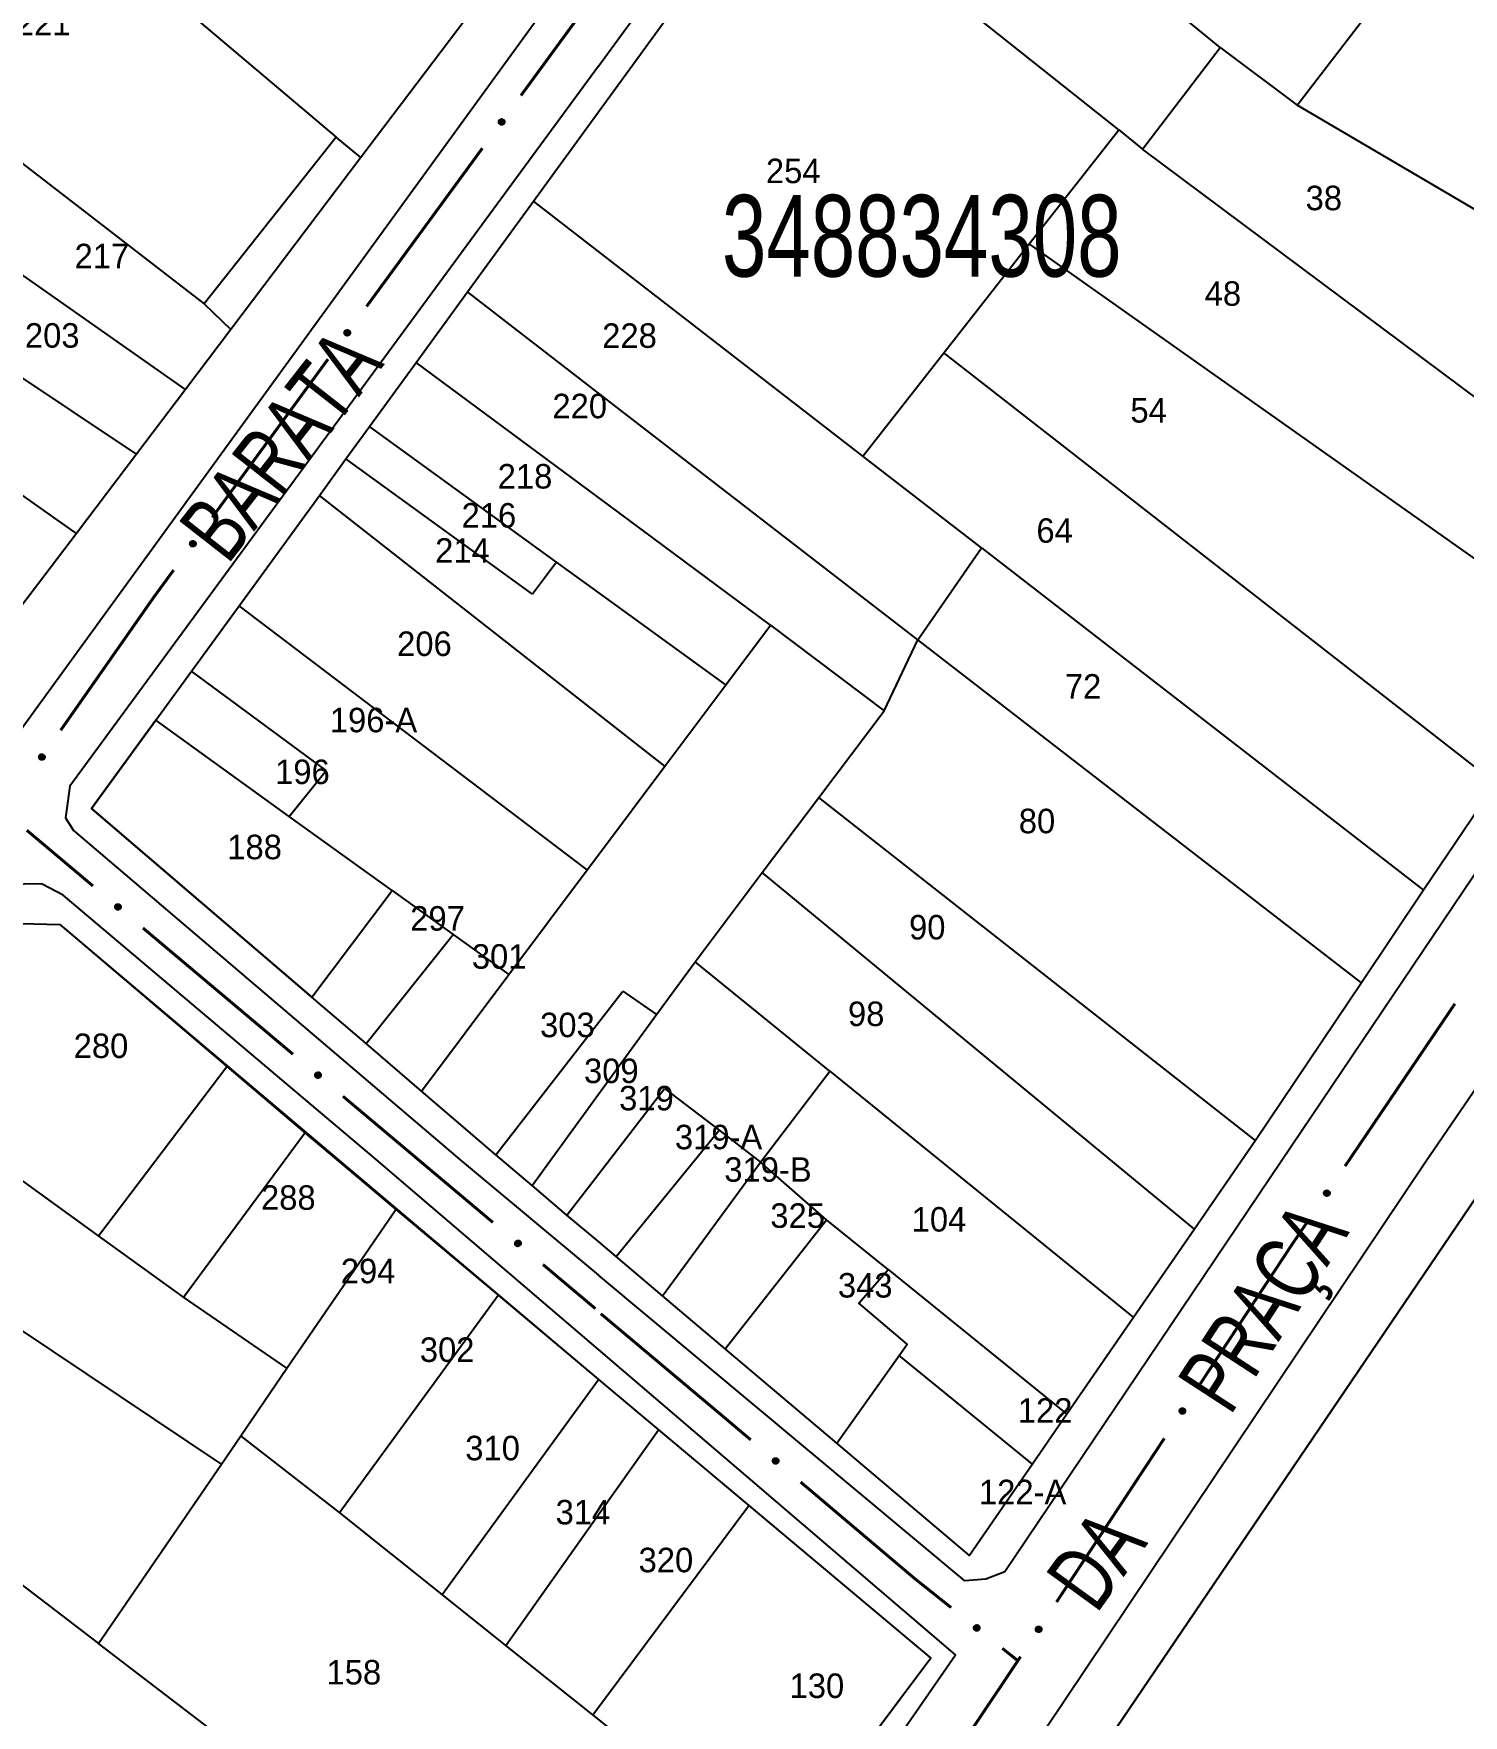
# Model space of a CAD drawing. Extents: x 199577 to 200882, y 4838726 to 4840156.
# Drawn here: x 199965.4 to 200053, y 4839161.7 to 4839264.7 of the extents above; entities that cross this region are included whole.
import ezdxf
from ezdxf.enums import TextEntityAlignment as Align

# ---------------------------------------------------------------- set-up
doc = ezdxf.new("R2010")
doc.units = 0
doc.header["$LTSCALE"] = 1.5
doc.header["$MEASUREMENT"] = 0
for name, color, linetype in [('CD_MALHA_LOTES', 7, 'CONTINUOUS'), ('CD_TXT_QUADRA', 2, 'CONTINUOUS'), ('RU-QUADRA', 210, 'CONTINUOUS'), ('SV-EIXO-RUA-PAV', 20, 'CONTINUOUS'), ('SV-RUA-PAVIM', 7, 'CONTINUOUS'), ('SV-TXT-RUA-PAV', 7, 'CONTINUOUS'), ('Th_NmrPorta', 1, 'CONTINUOUS')]:
    doc.layers.add(name, color=color, linetype=linetype)
doc.styles.add('ARIAL', font='ARIAL.SHX')

msp = doc.modelspace()

# ---------------------------------------------------------------- linework, layer by layer
at = {"layer": 'CD_MALHA_LOTES', "linetype": 'Continuous', "flags": 128}
for points in [[(200038.07, 4839263.82), (200016.01, 4839281.89)], [(199962.94, 4839276.06), (199983.93, 4839258.33)], [(200000, 4839259.89), (200011.16, 4839275.23)], [(200031.86, 4839258.78), (200011.16, 4839275.23)], [(200042.78, 4839260.29), (200051.36, 4839271.46)], [(199992.34, 4839266.18), (199985.45, 4839257.08)], [(200033.32, 4839257.61), (200038.07, 4839263.82)], [(200038.07, 4839263.82), (200042.78, 4839260.29)], [(199996.02, 4839254.42), (200000, 4839259.89)], [(200071.52, 4839243.42), (200042.78, 4839260.29)], [(200026.38, 4839251.8), (200031.86, 4839258.78)], [(200031.86, 4839258.78), (200033.32, 4839257.61)], [(199963.11, 4839257.95), (199975.86, 4839248.13)], [(199983.93, 4839258.33), (199975.86, 4839248.13)], [(199985.45, 4839257.08), (199983.93, 4839258.33)], [(200065.11, 4839233.9), (200033.32, 4839257.61)], [(199974.7, 4839242.88), (199959.4, 4839253.62)], [(199991.97, 4839248.86), (199996.02, 4839254.42)], [(200000, 4839251.34), (199996.02, 4839254.42)], [(200021.15, 4839245.14), (200026.38, 4839251.8)], [(200060.8, 4839227.49), (200026.38, 4839251.8)], [(200016.19, 4839238.81), (200000, 4839251.34)], [(200000, 4839114.22), (200091.49, 4839249.07), (200097.69, 4839250.55), (200099.85, 4839249.52), (200167.65, 4839200.18), (200163.26, 4839182.58), (200017.64, 4839083.81), (200000, 4839111.07)], [(199971.71, 4839238.94), (199955.87, 4839249.49)], [(199988.83, 4839244.55), (199991.97, 4839248.86)], [(200000, 4839242.66), (199991.97, 4839248.86)], [(199975.86, 4839248.13), (199977.48, 4839246.56)], [(199977.48, 4839246.56), (199974.7, 4839242.88)], [(199968.03, 4839234.08), (199952.22, 4839245.23)], [(199985.98, 4839240.63), (199988.83, 4839244.55)], [(200000, 4839236.27), (199988.83, 4839244.55)], [(200016.19, 4839238.81), (200021.15, 4839245.14)], [(200054.95, 4839218.8), (200021.15, 4839245.14)], [(199974.7, 4839242.88), (199971.71, 4839238.94)], [(200019.55, 4839227.56), (200000, 4839242.66)], [(199984.53, 4839238.64), (199985.98, 4839240.63)], [(199997.43, 4839232.33), (199985.98, 4839240.63)], [(199971.71, 4839238.94), (199968.03, 4839234.08)], [(199982.91, 4839236.41), (199984.53, 4839238.64)], [(199995.95, 4839230.36), (199984.53, 4839238.64)], [(200023.46, 4839233.19), (200016.19, 4839238.81)], [(199977.99, 4839229.65), (199982.91, 4839236.41)], [(200000, 4839223.01), (199982.91, 4839236.41)], [(200010.53, 4839228.47), (200000, 4839236.27)], [(199968.03, 4839234.08), (199964.93, 4839229.99)], [(200019.55, 4839227.56), (200023.46, 4839233.19)], [(200023.46, 4839233.19), (200050.53, 4839212.24)], [(199997.43, 4839232.33), (199995.95, 4839230.36)], [(200000, 4839230.47), (199997.43, 4839232.33)], [(200007.8, 4839224.82), (200000, 4839230.47)], [(199975.08, 4839225.65), (199977.99, 4839229.65)], [(199999.3, 4839213.48), (199977.99, 4839229.65)], [(200007.8, 4839224.82), (200010.53, 4839228.47)], [(200010.53, 4839228.47), (200017.49, 4839223.22)], [(200017.49, 4839223.22), (200019.55, 4839227.56)], [(200046.72, 4839206.57), (200019.55, 4839227.56)], [(199972.89, 4839222.65), (199975.08, 4839225.65)], [(199983.32, 4839219.56), (199975.08, 4839225.65)], [(200004.06, 4839219.83), (200007.8, 4839224.82)], [(199972.89, 4839222.65), (199968.96, 4839217.25)], [(199981.06, 4839216.76), (199972.89, 4839222.65)], [(200004.06, 4839219.83), (200000, 4839223.01)], [(200013.49, 4839217.92), (200017.49, 4839223.22)], [(199981.06, 4839216.76), (199983.32, 4839219.56)], [(200000, 4839214.41), (200004.06, 4839219.83)], [(200054.95, 4839218.8), (200050.53, 4839212.24)], [(200010.03, 4839213.32), (200013.49, 4839217.92)], [(200040.23, 4839196.92), (200013.49, 4839217.92)], [(199968.96, 4839217.25), (199982.45, 4839205.7)], [(199987.37, 4839212.22), (199981.06, 4839216.76)], [(199999.3, 4839213.48), (200000, 4839214.41)], [(199994.51, 4839207.08), (199999.3, 4839213.48)], [(200005.91, 4839207.86), (200010.03, 4839213.32)], [(200036.5, 4839191.49), (200010.03, 4839213.32)], [(200050.53, 4839212.24), (200046.72, 4839206.57)], [(199982.45, 4839205.7), (199987.37, 4839212.22)], [(199987.37, 4839212.22), (199991.09, 4839209.54)], [(199956.8, 4839200.18), (199963.82, 4839210.23), (199967.02, 4839210.15)], [(199967.02, 4839210.15), (199977.24, 4839201.46)], [(199985.78, 4839202.85), (199991.09, 4839209.54)], [(199991.09, 4839209.54), (199994.51, 4839207.08)], [(200003.56, 4839204.64), (200005.91, 4839207.86)], [(200014.17, 4839201.16), (200005.91, 4839207.86)], [(199989.16, 4839199.95), (199994.51, 4839207.08)], [(200000, 4839204.15), (200001.49, 4839206.07)], [(200001.49, 4839206.07), (200003.56, 4839204.64)], [(200046.72, 4839206.57), (200040.23, 4839196.92)], [(199985.78, 4839202.85), (199982.45, 4839205.7)], [(199993.71, 4839196.05), (200000, 4839204.15)], [(200000, 4839199.76), (200003.56, 4839204.64)], [(199989.16, 4839199.95), (199985.78, 4839202.85)], [(199969.38, 4839191.09), (199977.24, 4839201.46)], [(199977.24, 4839201.46), (199982.02, 4839197.39)], [(200009.93, 4839195.6), (200014.17, 4839201.16)], [(200014.17, 4839201.16), (200032.76, 4839186.08)], [(199969.38, 4839191.09), (199956.8, 4839200.18)], [(199993.71, 4839196.05), (199989.16, 4839199.95)], [(200000, 4839194.86), (200004.04, 4839200.1)], [(200004.04, 4839200.1), (200007.38, 4839197.55)], [(199995.93, 4839194.17), (200000, 4839199.76)], [(199974.58, 4839187.33), (199982.02, 4839197.39)], [(199982.02, 4839197.39), (199987.58, 4839192.7)], [(200001.08, 4839189.82), (200007.38, 4839197.55)], [(200007.38, 4839197.55), (200009.93, 4839195.6)], [(200040.23, 4839196.92), (200036.5, 4839191.49)], [(199995.93, 4839194.17), (199993.71, 4839196.05)], [(199998.07, 4839192.36), (200000, 4839194.86)], [(200003.91, 4839187.42), (200009.93, 4839195.6)], [(200013.97, 4839192.06), (200009.93, 4839195.6)], [(199998.07, 4839192.36), (199995.93, 4839194.17)], [(199976.91, 4839177.11), (199952.21, 4839193.64)], [(199980.92, 4839182.98), (199987.58, 4839192.7)], [(199987.58, 4839192.7), (199993.86, 4839187.45)], [(200000, 4839190.73), (199998.07, 4839192.36)], [(200007.75, 4839184.18), (200013.97, 4839192.06)], [(200017.73, 4839189.03), (200013.97, 4839192.06)], [(199974.58, 4839187.33), (199969.38, 4839191.09)], [(200001.08, 4839189.82), (200000, 4839190.73)], [(200036.5, 4839191.49), (200032.76, 4839186.08)], [(200003.91, 4839187.42), (200001.08, 4839189.82)], [(200018.42, 4839183.76), (200018.91, 4839184.45), (200015.94, 4839186.96), (200017.73, 4839189.03)], [(200017.73, 4839189.03), (200028.68, 4839180.17)], [(199980.92, 4839182.98), (199974.58, 4839187.33)], [(199984.13, 4839174.15), (199993.86, 4839187.45)], [(199993.86, 4839187.45), (200000, 4839182.3)], [(200007.75, 4839184.18), (200003.91, 4839187.42)], [(200032.76, 4839186.08), (200028.68, 4839180.17)], [(200014.59, 4839178.39), (200007.75, 4839184.18)], [(200014.59, 4839178.39), (200018.42, 4839183.76)], [(200026.57, 4839177.11), (200018.42, 4839183.76)], [(199978.1, 4839178.85), (199980.92, 4839182.98)], [(199990.42, 4839169.14), (200000, 4839182.3)], [(200000, 4839182.3), (200003.67, 4839179.22)], [(200028.68, 4839180.17), (200026.57, 4839177.11)], [(199976.91, 4839177.11), (199978.1, 4839178.85)], [(199984.13, 4839174.15), (199978.1, 4839178.85)], [(200000, 4839174.03), (200003.67, 4839179.22)], [(200003.67, 4839179.22), (200009.21, 4839174.58)], [(200022.71, 4839171.52), (200014.59, 4839178.39)], [(199969.39, 4839166.13), (199976.91, 4839177.11)], [(200026.57, 4839177.11), (200022.71, 4839171.52)], [(199990.42, 4839169.14), (199984.13, 4839174.15)], [(199999.65, 4839161.77), (200009.21, 4839174.58)], [(200009.21, 4839174.58), (200020.35, 4839165.24)], [(199994.33, 4839166.02), (200000, 4839174.03)], [(199963.54, 4839170.61), (199969.39, 4839166.13)], [(199994.33, 4839166.02), (199990.42, 4839169.14)], [(200002.23, 4839141.01), (199969.39, 4839166.13)], [(199999.65, 4839161.77), (199994.33, 4839166.02)], [(200020.35, 4839165.24), (200010.99, 4839152.72)], [(200010.99, 4839152.72), (199999.65, 4839161.77)]]:
    msp.add_lwpolyline(points, dxfattribs=at)
at = {"layer": 'RU-QUADRA', "linetype": 'Continuous', "flags": 128}
for points in [[(199992.34, 4839266.18), (199985.45, 4839257.08), (199977.48, 4839246.56), (199974.7, 4839242.88), (199971.71, 4839238.94), (199968.03, 4839234.08), (199964.93, 4839229.99), (199961.45, 4839225.39), (199946.17, 4839238.17), (199941.07, 4839242.45), (199935.98, 4839246.71), (199926.81, 4839254.39), (199920.9, 4839259.33), (199897.67, 4839278.78)], [(200054.95, 4839218.8), (200050.53, 4839212.24), (200046.72, 4839206.57), (200040.23, 4839196.92), (200036.5, 4839191.49), (200032.76, 4839186.08), (200028.68, 4839180.17), (200026.57, 4839177.11), (200022.71, 4839171.52), (200014.59, 4839178.39), (200007.75, 4839184.18), (200003.91, 4839187.42), (200001.08, 4839189.82), (200000, 4839190.73), (199998.07, 4839192.36), (199995.93, 4839194.17), (199993.71, 4839196.05), (199989.16, 4839199.95), (199985.78, 4839202.85), (199982.45, 4839205.7), (199968.96, 4839217.25), (199972.89, 4839222.65), (199975.08, 4839225.65), (199977.99, 4839229.65), (199982.91, 4839236.41), (199984.53, 4839238.64), (199985.98, 4839240.63), (199988.83, 4839244.55), (199991.97, 4839248.86), (199996.02, 4839254.42), (200000, 4839259.89), (200011.16, 4839275.23)], [(199963.82, 4839210.23), (199967.02, 4839210.15), (200000, 4839182.3), (200020.35, 4839165.24), (200000, 4839138.03), (199997.09, 4839134.33), (199994.04, 4839130.21), (199989.45, 4839124.19), (199986.42, 4839120.23), (199981.62, 4839113.31), (200000, 4839084.79), (200005.25, 4839075.5)]]:
    msp.add_lwpolyline(points, dxfattribs=at)
msp.add_lwpolyline([(200000, 4839111.07), (200017.64, 4839083.81), (200163.26, 4839182.58), (200167.65, 4839200.18), (200099.85, 4839249.52), (200097.69, 4839250.55), (200091.49, 4839249.07), (200000, 4839114.22), (199998.98, 4839112.66)], close=True, dxfattribs=at)
at = {"layer": 'SV-EIXO-RUA-PAV', "const_width": 0.18}
for points in [[(199995.250417, 4839260.882729), (199999.385784, 4839266.530626)], [(199985.798148, 4839247.973251), (199992.88735, 4839257.65536)], [(199976.34588, 4839235.063774), (199983.435081, 4839244.745882)], [(199972.77, 4839230.18), (199973.982813, 4839231.836404)], [(199972.226864, 4839229.404169), (199972.77, 4839230.18)], [(199967.065361, 4839222.031321), (199972.226864, 4839229.404169)], [(199964.99, 4839215.91), (199969.042732, 4839212.502074)], [(199972.1042, 4839209.927697), (199981.288604, 4839202.204568)], [(200052.442663, 4839205.290975), (200045.715723, 4839195.353758)], [(199984.350072, 4839199.630192), (199993.534476, 4839191.907063)], [(200043.47341, 4839192.041353), (200042.912831, 4839191.213251)], [(200042.912831, 4839191.213251), (200042.43, 4839190.5)], [(200042.43, 4839190.5), (200036.851493, 4839182.033991)], [(199996.595944, 4839189.332687), (199999.657412, 4839186.75831)], [(199999.657412, 4839186.75831), (199999.81, 4839186.63)], [(200000.14, 4839186.32), (200007.0317, 4839180.531695)], [(200007.0317, 4839180.531695), (200007.76, 4839179.92)], [(200007.76, 4839179.92), (200009.32446, 4839178.596952)], [(200034.650614, 4839178.693911), (200028.047978, 4839168.673672)], [(200012.378704, 4839176.01401), (200019.250753, 4839170.202389)], [(200019.250753, 4839170.202389), (200019.36, 4839170.11)], [(200019.36, 4839170.11), (200021.595362, 4839168.330906)], [(200024.725108, 4839165.839985), (200025.507545, 4839165.217255)], [(200025.68, 4839165.08), (200019.178608, 4839155.357067)], [(200025.507545, 4839165.217255), (200025.68, 4839165.08)], [(200025.8471, 4839165.333592), (200025.68, 4839165.08)]]:
    msp.add_lwpolyline(points, dxfattribs=at)
at = {"layer": 'SV-EIXO-RUA-PAV'}
for points in [[(199993.895184, 4839259.218149), (199993.887027, 4839259.266372), (199993.889878, 4839259.309486), (199993.902606, 4839259.344761), (199993.92198, 4839259.372999), (199993.945055, 4839259.399656), (199993.97425, 4839259.421399), (199994.011997, 4839259.438354), (199994.060314, 4839259.446876), (199994.104288, 4839259.441053), (199994.139539, 4839259.430425), (199994.170147, 4839259.411918), (199994.195668, 4839259.389067), (199994.21725, 4839259.357995), (199994.234059, 4839259.319574), (199994.241452, 4839259.270782), (199994.238367, 4839259.228533), (199994.225161, 4839259.194737), (199994.20636, 4839259.164083), (199994.182476, 4839259.137151), (199994.153695, 4839259.115973), (199994.11498, 4839259.099119), (199994.066726, 4839259.09246), (199994.024553, 4839259.095056), (199993.990581, 4839259.107784), (199993.960818, 4839259.126973), (199993.9338, 4839259.149792), (199993.910722, 4839259.178229), (199993.895184, 4839259.218149)], [(199984.442915, 4839246.308671), (199984.434759, 4839246.356895), (199984.437609, 4839246.400008), (199984.450337, 4839246.435283), (199984.469712, 4839246.463521), (199984.492787, 4839246.490178), (199984.521981, 4839246.511921), (199984.559729, 4839246.528876), (199984.608046, 4839246.537398), (199984.65202, 4839246.531575), (199984.68727, 4839246.520947), (199984.717879, 4839246.50244), (199984.743399, 4839246.47959), (199984.764982, 4839246.448518), (199984.78179, 4839246.410096), (199984.789183, 4839246.361304), (199984.786099, 4839246.319056), (199984.772892, 4839246.28526), (199984.754091, 4839246.254606), (199984.730207, 4839246.227673), (199984.701427, 4839246.206495), (199984.662712, 4839246.189641), (199984.614457, 4839246.182982), (199984.572285, 4839246.185578), (199984.538312, 4839246.198306), (199984.50855, 4839246.217495), (199984.481532, 4839246.240314), (199984.458453, 4839246.268751), (199984.442915, 4839246.308671)], [(199974.990647, 4839233.399193), (199974.98249, 4839233.447417), (199974.985341, 4839233.49053), (199974.998068, 4839233.525805), (199975.017443, 4839233.554043), (199975.040518, 4839233.5807), (199975.069712, 4839233.602443), (199975.10746, 4839233.619398), (199975.155777, 4839233.62792), (199975.199751, 4839233.622097), (199975.235001, 4839233.611469), (199975.26561, 4839233.592962), (199975.29113, 4839233.570112), (199975.312713, 4839233.53904), (199975.329522, 4839233.500618), (199975.336915, 4839233.451826), (199975.33383, 4839233.409578), (199975.320624, 4839233.375782), (199975.301823, 4839233.345128), (199975.277939, 4839233.318195), (199975.249158, 4839233.297017), (199975.210443, 4839233.280163), (199975.162189, 4839233.273504), (199975.120016, 4839233.2761), (199975.086043, 4839233.288828), (199975.056281, 4839233.308017), (199975.029263, 4839233.330837), (199975.006185, 4839233.359273), (199974.990647, 4839233.399193)], [(199965.745781, 4839220.338337), (199965.736602, 4839220.386377), (199965.738537, 4839220.429541), (199965.750513, 4839220.465078), (199965.769283, 4839220.493722), (199965.791787, 4839220.520863), (199965.820513, 4839220.543221), (199965.857892, 4839220.560973), (199965.906017, 4839220.570519), (199965.950105, 4839220.565631), (199965.985573, 4839220.555755), (199966.016568, 4839220.537901), (199966.042568, 4839220.515598), (199966.064805, 4839220.484991), (199966.082426, 4839220.446936), (199966.090854, 4839220.398311), (199966.088667, 4839220.356007), (199966.076181, 4839220.321938), (199966.058035, 4839220.290892), (199966.034728, 4839220.263459), (199966.006404, 4839220.241674), (199965.968056, 4839220.224002), (199965.919953, 4839220.21632), (199965.877735, 4839220.218019), (199965.8435, 4839220.230023), (199965.813337, 4839220.248576), (199965.78584, 4839220.270816), (199965.762163, 4839220.298756), (199965.745781, 4839220.338337)], [(199970.534345, 4839211.391609), (199970.583007, 4839211.396511), (199970.625832, 4839211.390772), (199970.660173, 4839211.375706), (199970.687047, 4839211.354479), (199970.712095, 4839211.329667), (199970.731829, 4839211.299079), (199970.746212, 4839211.260278), (199970.751471, 4839211.211498), (199970.74271, 4839211.168014), (199970.72974, 4839211.133557), (199970.709219, 4839211.104259), (199970.684708, 4839211.08033), (199970.652257, 4839211.060882), (199970.612794, 4839211.046691), (199970.563616, 4839211.042589), (199970.52167, 4839211.048503), (199970.488836, 4839211.063948), (199970.459513, 4839211.084765), (199970.434245, 4839211.110403), (199970.415047, 4839211.14054), (199970.400829, 4839211.180299), (199970.397425, 4839211.228892), (199970.402845, 4839211.270795), (199970.417825, 4839211.303836), (199970.438969, 4839211.332244), (199970.46355, 4839211.357669), (199970.493472, 4839211.378786), (199970.534345, 4839211.391609)], [(199982.780217, 4839201.094104), (199982.828879, 4839201.099005), (199982.871704, 4839201.093267), (199982.906045, 4839201.0782), (199982.932919, 4839201.056974), (199982.957967, 4839201.032161), (199982.977701, 4839201.001574), (199982.992084, 4839200.962773), (199982.997343, 4839200.913993), (199982.988582, 4839200.870509), (199982.975612, 4839200.836051), (199982.955092, 4839200.806754), (199982.93058, 4839200.782825), (199982.898129, 4839200.763377), (199982.858666, 4839200.749185), (199982.809488, 4839200.745084), (199982.767542, 4839200.750998), (199982.734708, 4839200.766443), (199982.705386, 4839200.787259), (199982.680117, 4839200.812897), (199982.660919, 4839200.843034), (199982.646702, 4839200.882793), (199982.643297, 4839200.931386), (199982.648717, 4839200.973289), (199982.663697, 4839201.006331), (199982.684841, 4839201.034738), (199982.709422, 4839201.060164), (199982.739344, 4839201.081281), (199982.780217, 4839201.094104)], [(200044.766268, 4839193.754829), (200044.7762, 4839193.70694), (200044.774943, 4839193.66375), (200044.763526, 4839193.62803), (200044.745207, 4839193.599095), (200044.723132, 4839193.571605), (200044.69476, 4839193.548799), (200044.657664, 4839193.530462), (200044.609694, 4839193.520162), (200044.565536, 4839193.524358), (200044.529917, 4839193.533677), (200044.498646, 4839193.551042), (200044.472299, 4839193.572934), (200044.449584, 4839193.603188), (200044.431369, 4839193.640963), (200044.422179, 4839193.689449), (200044.423702, 4839193.731782), (200044.435652, 4839193.766043), (200044.453309, 4839193.79737), (200044.476182, 4839193.825166), (200044.504161, 4839193.847392), (200044.542228, 4839193.865664), (200044.590204, 4839193.8741), (200044.632443, 4839193.873063), (200044.666863, 4839193.861597), (200044.697313, 4839193.84352), (200044.725155, 4839193.821714), (200044.749268, 4839193.794148), (200044.766268, 4839193.754829)], [(199995.026089, 4839190.796599), (199995.074751, 4839190.8015), (199995.117576, 4839190.795762), (199995.151917, 4839190.780695), (199995.178791, 4839190.759468), (199995.203839, 4839190.734656), (199995.223573, 4839190.704068), (199995.237956, 4839190.665268), (199995.243216, 4839190.616487), (199995.234454, 4839190.573004), (199995.221484, 4839190.538546), (199995.200964, 4839190.509249), (199995.176452, 4839190.48532), (199995.144001, 4839190.465872), (199995.104538, 4839190.45168), (199995.05536, 4839190.447579), (199995.013414, 4839190.453492), (199994.980581, 4839190.468938), (199994.951258, 4839190.489754), (199994.925989, 4839190.515392), (199994.906791, 4839190.545529), (199994.892574, 4839190.585288), (199994.889169, 4839190.633881), (199994.894589, 4839190.675784), (199994.90957, 4839190.708826), (199994.930713, 4839190.737233), (199994.955294, 4839190.762658), (199994.985216, 4839190.783776), (199995.026089, 4839190.796599)], [(200035.922029, 4839180.423359), (200035.932556, 4839180.375597), (200035.931837, 4839180.332395), (200035.920866, 4839180.296535), (200035.902909, 4839180.267375), (200035.881178, 4839180.239611), (200035.853093, 4839180.216454), (200035.816228, 4839180.197656), (200035.76839, 4839180.18676), (200035.724182, 4839180.190405), (200035.68845, 4839180.19928), (200035.656965, 4839180.216254), (200035.630348, 4839180.237816), (200035.607258, 4839180.267785), (200035.588574, 4839180.30533), (200035.578781, 4839180.353698), (200035.579777, 4839180.396047), (200035.591299, 4839180.430454), (200035.608564, 4839180.461998), (200035.631089, 4839180.490077), (200035.658789, 4839180.51265), (200035.696625, 4839180.531394), (200035.744492, 4839180.540427), (200035.786741, 4839180.539916), (200035.821301, 4839180.52888), (200035.851974, 4839180.511184), (200035.880086, 4839180.489726), (200035.90454, 4839180.462463), (200035.922029, 4839180.423359)], [(200010.812956, 4839177.482314), (200010.861632, 4839177.487079), (200010.90444, 4839177.481221), (200010.938739, 4839177.466058), (200010.965554, 4839177.444756), (200010.990532, 4839177.419874), (200011.01018, 4839177.389231), (200011.024454, 4839177.35039), (200011.029577, 4839177.301595), (200011.020694, 4839177.258136), (200011.007627, 4839177.223715), (200010.987025, 4839177.194475), (200010.962446, 4839177.170615), (200010.929941, 4839177.151258), (200010.890439, 4839177.137177), (200010.841249, 4839177.133213), (200010.79932, 4839177.139244), (200010.76653, 4839177.154782), (200010.737265, 4839177.17568), (200010.712069, 4839177.201389), (200010.692955, 4839177.23158), (200010.678849, 4839177.271378), (200010.67558, 4839177.31998), (200010.681118, 4839177.361868), (200010.696191, 4839177.394868), (200010.717414, 4839177.423216), (200010.742066, 4839177.448572), (200010.772047, 4839177.469605), (200010.812956, 4839177.482314)], [(200023.116365, 4839167.261051), (200023.164877, 4839167.267262), (200023.207841, 4839167.26268), (200023.242576, 4839167.248545), (200023.270012, 4839167.22805), (200023.29572, 4839167.203922), (200023.316271, 4839167.173877), (200023.331695, 4839167.135478), (200023.338267, 4839167.086857), (200023.330681, 4839167.043153), (200023.318644, 4839167.008359), (200023.298921, 4839166.978519), (200023.275063, 4839166.953938), (200023.243149, 4839166.933622), (200023.204082, 4839166.918372), (200023.155032, 4839166.912947), (200023.112942, 4839166.917727), (200023.079705, 4839166.932282), (200023.049831, 4839166.9523), (200023.023881, 4839166.977248), (200023.003877, 4839167.006857), (200022.988594, 4839167.046218), (200022.98388, 4839167.094701), (200022.988169, 4839167.136736), (200023.002253, 4839167.170169), (200023.022624, 4839167.199136), (200023.046511, 4839167.225214), (200023.075852, 4839167.247131), (200023.116365, 4839167.261051)], [(200027.118514, 4839167.06304), (200027.129041, 4839167.015278), (200027.128322, 4839166.972076), (200027.117351, 4839166.936216), (200027.099394, 4839166.907056), (200027.077663, 4839166.879292), (200027.049578, 4839166.856135), (200027.012713, 4839166.837337), (200026.964875, 4839166.826441), (200026.920668, 4839166.830086), (200026.884936, 4839166.838961), (200026.853451, 4839166.855935), (200026.826834, 4839166.877497), (200026.803744, 4839166.907466), (200026.785059, 4839166.945011), (200026.775266, 4839166.993379), (200026.776262, 4839167.035728), (200026.787784, 4839167.070134), (200026.805049, 4839167.101679), (200026.827574, 4839167.129758), (200026.855274, 4839167.152331), (200026.89311, 4839167.171075), (200026.940977, 4839167.180108), (200026.983227, 4839167.179597), (200027.017786, 4839167.168561), (200027.048459, 4839167.150864), (200027.076571, 4839167.129407), (200027.101025, 4839167.102144), (200027.118514, 4839167.06304)]]:
    msp.add_lwpolyline(points, close=True, dxfattribs=at)
for points in [[(199993.887027, 4839259.266372), (199993.97425, 4839259.421399)], [(199993.888546, 4839259.290956), (199993.955219, 4839259.402802)], [(199993.889878, 4839259.309486), (199993.945055, 4839259.399656)], [(199993.891808, 4839259.244597), (199993.989094, 4839259.423661)], [(199993.895184, 4839259.218149), (199994.011997, 4839259.438354)], [(199993.904901, 4839259.197805), (199994.035592, 4839259.43866)], [(199993.910722, 4839259.178229), (199994.060314, 4839259.446876)], [(199993.925169, 4839259.167743), (199994.079238, 4839259.440526)], [(199993.9338, 4839259.149792), (199994.104288, 4839259.441053)], [(199993.948663, 4839259.142086), (199994.117536, 4839259.432779)], [(199993.960818, 4839259.126973), (199994.139539, 4839259.430425)], [(199993.977582, 4839259.11922), (199994.155913, 4839259.418209)], [(199993.990581, 4839259.107784), (199994.170147, 4839259.411918)], [(199994.010238, 4839259.103766), (199994.181529, 4839259.397761)], [(199994.024553, 4839259.095056), (199994.195668, 4839259.389067)], [(199994.04773, 4839259.094917), (199994.204511, 4839259.369096)], [(199994.066726, 4839259.09246), (199994.21725, 4839259.357995)], [(199994.091887, 4839259.099791), (199994.224269, 4839259.336026)], [(199994.11498, 4839259.099119), (199994.234059, 4839259.319574)], [(199994.135671, 4839259.113395), (199994.233547, 4839259.288644)], [(199994.153695, 4839259.115973), (199994.241452, 4839259.270782)], [(199994.170137, 4839259.130439), (199994.236514, 4839259.244192)], [(199994.182476, 4839259.137151), (199994.238367, 4839259.228533)], [(199984.434759, 4839246.356895), (199984.521981, 4839246.511921)], [(199984.436278, 4839246.381479), (199984.50295, 4839246.493324)], [(199984.437609, 4839246.400008), (199984.492787, 4839246.490178)], [(199984.43954, 4839246.335119), (199984.536826, 4839246.514183)], [(199984.442915, 4839246.308671), (199984.559729, 4839246.528876)], [(199984.452632, 4839246.288327), (199984.583323, 4839246.529182)], [(199984.458453, 4839246.268751), (199984.608046, 4839246.537398)], [(199984.472901, 4839246.258266), (199984.626969, 4839246.531048)], [(199984.481532, 4839246.240314), (199984.65202, 4839246.531575)], [(199984.496394, 4839246.232608), (199984.665267, 4839246.523301)], [(199984.50855, 4839246.217495), (199984.68727, 4839246.520947)], [(199984.525314, 4839246.209742), (199984.703644, 4839246.508731)], [(199984.538312, 4839246.198306), (199984.717879, 4839246.50244)], [(199984.557969, 4839246.194288), (199984.729261, 4839246.488283)], [(199984.572285, 4839246.185578), (199984.743399, 4839246.47959)], [(199984.595461, 4839246.185439), (199984.752243, 4839246.459618)], [(199984.614457, 4839246.182982), (199984.764982, 4839246.448518)], [(199984.639619, 4839246.190313), (199984.772, 4839246.426548)], [(199984.662712, 4839246.189641), (199984.78179, 4839246.410096)], [(199984.683403, 4839246.203917), (199984.781278, 4839246.379166)], [(199984.701427, 4839246.206495), (199984.789183, 4839246.361304)], [(199984.717868, 4839246.220961), (199984.784246, 4839246.334714)], [(199984.730207, 4839246.227673), (199984.786099, 4839246.319056)], [(199974.98249, 4839233.447417), (199975.069712, 4839233.602443)], [(199974.984009, 4839233.472001), (199975.050681, 4839233.583846)], [(199974.985341, 4839233.49053), (199975.040518, 4839233.5807)], [(199974.987271, 4839233.425641), (199975.084557, 4839233.604705)], [(199974.990647, 4839233.399193), (199975.10746, 4839233.619398)], [(199975.000363, 4839233.378849), (199975.131054, 4839233.619704)], [(199975.006185, 4839233.359273), (199975.155777, 4839233.62792)], [(199975.020632, 4839233.348788), (199975.174701, 4839233.62157)], [(199975.029263, 4839233.330837), (199975.199751, 4839233.622097)], [(199975.044125, 4839233.32313), (199975.212999, 4839233.613823)], [(199975.056281, 4839233.308017), (199975.235001, 4839233.611469)], [(199975.073045, 4839233.300264), (199975.251375, 4839233.599253)], [(199975.086043, 4839233.288828), (199975.26561, 4839233.592962)], [(199975.105701, 4839233.28481), (199975.276992, 4839233.578806)], [(199975.120016, 4839233.2761), (199975.29113, 4839233.570112)], [(199975.143193, 4839233.275961), (199975.299974, 4839233.55014)], [(199975.162189, 4839233.273504), (199975.312713, 4839233.53904)], [(199975.18735, 4839233.280836), (199975.319732, 4839233.51707)], [(199975.210443, 4839233.280163), (199975.329522, 4839233.500618)], [(199975.231134, 4839233.294439), (199975.32901, 4839233.469689)], [(199975.249158, 4839233.297017), (199975.336915, 4839233.451826)], [(199975.265599, 4839233.311483), (199975.331977, 4839233.425236)], [(199975.277939, 4839233.318195), (199975.33383, 4839233.409578)], [(199965.736602, 4839220.386377), (199965.820513, 4839220.543221)], [(199965.737599, 4839220.410988), (199965.801881, 4839220.524224)], [(199965.738537, 4839220.429541), (199965.791787, 4839220.520863)], [(199965.741845, 4839220.364708), (199965.835306, 4839220.545797)], [(199965.745781, 4839220.338337), (199965.857892, 4839220.560973)], [(199965.755928, 4839220.318204), (199965.881475, 4839220.56178)], [(199965.762163, 4839220.298756), (199965.906017, 4839220.570519)], [(199965.77683, 4839220.28858), (199965.925071, 4839220.564573)], [(199965.78584, 4839220.270816), (199965.950105, 4839220.565631)], [(199965.800863, 4839220.263427), (199965.963525, 4839220.55764)], [(199965.813337, 4839220.248576), (199965.985573, 4839220.555755)], [(199965.830262, 4839220.24118), (199966.002203, 4839220.543889)], [(199965.8435, 4839220.230023), (199966.016568, 4839220.537901)], [(199965.863238, 4839220.226423), (199966.028248, 4839220.52399)], [(199965.877735, 4839220.218019), (199966.042568, 4839220.515598)], [(199965.900909, 4839220.218373), (199966.051834, 4839220.495819)], [(199965.919953, 4839220.21632), (199966.064805, 4839220.484991)], [(199965.944953, 4839220.224184), (199966.072289, 4839220.463176)], [(199965.968056, 4839220.224002), (199966.082426, 4839220.446936)], [(199965.988439, 4839220.238714), (199966.082571, 4839220.416002)], [(199966.006404, 4839220.241674), (199966.090854, 4839220.398311)], [(199966.022534, 4839220.256486), (199966.086481, 4839220.371623)], [(199966.034728, 4839220.263459), (199966.088667, 4839220.356007)], [(199970.397425, 4839211.228892), (199970.652257, 4839211.060882)], [(199970.401151, 4839211.24768), (199970.664187, 4839211.072847)], [(199970.402845, 4839211.270795), (199970.684708, 4839211.08033)], [(199970.40305, 4839211.203295), (199970.629866, 4839211.055354)], [(199970.412496, 4839211.284493), (199970.694331, 4839211.093853)], [(199970.417825, 4839211.303836), (199970.709219, 4839211.104259)], [(199970.430108, 4839211.316038), (199970.716452, 4839211.11804)], [(199970.438969, 4839211.332244), (199970.72974, 4839211.133557)], [(199970.454864, 4839211.343357), (199970.733565, 4839211.155352)], [(199970.46355, 4839211.357669), (199970.74271, 4839211.168014)], [(199970.48204, 4839211.365075), (199970.743866, 4839211.193044)], [(199970.493472, 4839211.378786), (199970.751471, 4839211.211498)], [(199970.513395, 4839211.38328), (199970.744934, 4839211.236717)], [(199970.534345, 4839211.391609), (199970.746212, 4839211.260278)], [(199970.56096, 4839211.393202), (199970.733089, 4839211.284116)], [(199970.583007, 4839211.396511), (199970.731829, 4839211.299079)], [(199970.607434, 4839211.393345), (199970.714552, 4839211.319315)], [(199970.625832, 4839211.390772), (199970.712095, 4839211.329667)], [(199970.400829, 4839211.180299), (199970.612794, 4839211.046691)], [(199970.413684, 4839211.158696), (199970.581968, 4839211.049278)], [(199970.415047, 4839211.14054), (199970.563616, 4839211.042589)], [(199970.428377, 4839211.123164), (199970.537417, 4839211.049301)], [(199970.434245, 4839211.110403), (199970.52167, 4839211.048503)], [(199982.643297, 4839200.931386), (199982.898129, 4839200.763377)], [(199982.647023, 4839200.950174), (199982.910059, 4839200.775342)], [(199982.648717, 4839200.973289), (199982.93058, 4839200.782825)], [(199982.658369, 4839200.986988), (199982.940203, 4839200.796348)], [(199982.663697, 4839201.006331), (199982.955092, 4839200.806754)], [(199982.67598, 4839201.018532), (199982.962324, 4839200.820534)], [(199982.684841, 4839201.034738), (199982.975612, 4839200.836051)], [(199982.700736, 4839201.045852), (199982.979437, 4839200.857847)], [(199982.709422, 4839201.060164), (199982.988582, 4839200.870509)], [(199982.727912, 4839201.06757), (199982.989738, 4839200.895538)], [(199982.739344, 4839201.081281), (199982.997343, 4839200.913993)], [(199982.759267, 4839201.085775), (199982.990806, 4839200.939211)], [(199982.780217, 4839201.094104), (199982.992084, 4839200.962773)], [(199982.806832, 4839201.095697), (199982.978961, 4839200.986611)], [(199982.828879, 4839201.099005), (199982.977701, 4839201.001574)], [(199982.853306, 4839201.09584), (199982.960424, 4839201.02181)], [(199982.871704, 4839201.093267), (199982.957967, 4839201.032161)], [(199982.646702, 4839200.882793), (199982.858666, 4839200.749185)], [(199982.648923, 4839200.905789), (199982.875738, 4839200.757849)], [(199982.659556, 4839200.861191), (199982.82784, 4839200.751772)], [(199982.660919, 4839200.843034), (199982.809488, 4839200.745084)], [(199982.674249, 4839200.825659), (199982.783289, 4839200.751796)], [(199982.680117, 4839200.812897), (199982.767542, 4839200.750998)], [(200044.504161, 4839193.847392), (200044.422179, 4839193.689449)], [(200044.476182, 4839193.825166), (200044.423702, 4839193.731782)], [(200044.488265, 4839193.832329), (200044.426132, 4839193.716203)], [(200044.522078, 4839193.850634), (200044.430739, 4839193.671891)], [(200044.542228, 4839193.865664), (200044.431369, 4839193.640963)], [(200044.56533, 4839193.865844), (200044.44176, 4839193.624884)], [(200044.590204, 4839193.8741), (200044.449584, 4839193.603188)], [(200044.609277, 4839193.872345), (200044.462724, 4839193.592566)], [(200044.632443, 4839193.873063), (200044.472299, 4839193.572934)], [(200044.647071, 4839193.864887), (200044.486749, 4839193.564768)], [(200044.666863, 4839193.861597), (200044.498646, 4839193.551042)], [(200044.680274, 4839193.850649), (200044.513103, 4839193.54528)], [(200044.697313, 4839193.84352), (200044.529917, 4839193.533677)], [(200044.710018, 4839193.828866), (200044.551991, 4839193.532137)], [(200044.725155, 4839193.821714), (200044.565536, 4839193.524358)], [(200044.734443, 4839193.804093), (200044.59055, 4839193.525809)], [(200044.749268, 4839193.794148), (200044.609694, 4839193.520162)], [(200044.755808, 4839193.7748), (200044.634097, 4839193.529285)], [(200044.766268, 4839193.754829), (200044.657664, 4839193.530462)], [(200044.770618, 4839193.728523), (200044.680009, 4839193.545991)], [(200044.7762, 4839193.70694), (200044.69476, 4839193.548799)], [(200044.775589, 4839193.682316), (200044.713092, 4839193.568085)], [(200044.774943, 4839193.66375), (200044.723132, 4839193.571605)], [(199994.889169, 4839190.633881), (199995.144001, 4839190.465872)], [(199994.892895, 4839190.652669), (199995.155932, 4839190.477837)], [(199994.894589, 4839190.675784), (199995.176452, 4839190.48532)], [(199994.904241, 4839190.689483), (199995.186075, 4839190.498843)], [(199994.90957, 4839190.708826), (199995.200964, 4839190.509249)], [(199994.921852, 4839190.721027), (199995.208196, 4839190.523029)], [(199994.930713, 4839190.737233), (199995.221484, 4839190.538546)], [(199994.946608, 4839190.748346), (199995.225309, 4839190.560341)], [(199994.955294, 4839190.762658), (199995.234454, 4839190.573004)], [(199994.973785, 4839190.770064), (199995.23561, 4839190.598033)], [(199994.985216, 4839190.783776), (199995.243216, 4839190.616487)], [(199995.005139, 4839190.78827), (199995.236678, 4839190.641706)], [(199995.026089, 4839190.796599), (199995.237956, 4839190.665268)], [(199995.052704, 4839190.798191), (199995.224834, 4839190.689105)], [(199995.074751, 4839190.8015), (199995.223573, 4839190.704068)], [(199995.099178, 4839190.798334), (199995.206296, 4839190.724305)], [(199995.117576, 4839190.795762), (199995.203839, 4839190.734656)], [(199994.892574, 4839190.585288), (199995.104538, 4839190.45168)], [(199994.894795, 4839190.608284), (199995.12161, 4839190.460343)], [(199994.905428, 4839190.563685), (199995.073713, 4839190.454267)], [(199994.906791, 4839190.545529), (199995.05536, 4839190.447579)], [(199994.920121, 4839190.528154), (199995.029161, 4839190.45429)], [(199994.925989, 4839190.515392), (199995.013414, 4839190.453492)], [(200035.658789, 4839180.51265), (200035.578781, 4839180.353698)], [(200035.631089, 4839180.490077), (200035.579777, 4839180.396047)], [(200035.643082, 4839180.49739), (200035.5824, 4839180.380499)], [(200035.676664, 4839180.516114), (200035.587558, 4839180.336247)], [(200035.696625, 4839180.531394), (200035.588574, 4839180.30533)], [(200035.719723, 4839180.531863), (200035.599164, 4839180.289381)], [(200035.744492, 4839180.540427), (200035.607258, 4839180.267785)], [(200035.763586, 4839180.538911), (200035.62053, 4839180.257327)], [(200035.786741, 4839180.539916), (200035.630348, 4839180.237816)], [(200035.801469, 4839180.531924), (200035.644899, 4839180.229831)], [(200035.821301, 4839180.52888), (200035.656965, 4839180.216254)], [(200035.834848, 4839180.5181), (200035.671494, 4839180.210673)], [(200035.851974, 4839180.511184), (200035.68845, 4839180.19928)], [(200035.864861, 4839180.496689), (200035.710543, 4839180.198015)], [(200035.880086, 4839180.489726), (200035.724182, 4839180.190405)], [(200035.889592, 4839180.472223), (200035.749176, 4839180.192168)], [(200035.90454, 4839180.462463), (200035.76839, 4839180.18676)], [(200035.91132, 4839180.443198), (200035.792677, 4839180.196186)], [(200035.922029, 4839180.423359), (200035.816228, 4839180.197656)], [(200035.926706, 4839180.39711), (200035.838378, 4839180.213462)], [(200035.932556, 4839180.375597), (200035.853093, 4839180.216454)], [(200035.932252, 4839180.350968), (200035.871182, 4839180.235967)], [(200035.931837, 4839180.332395), (200035.881178, 4839180.239611)], [(200010.67558, 4839177.31998), (200010.929941, 4839177.151258)], [(200010.678849, 4839177.271378), (200010.890439, 4839177.137177)], [(200010.67936, 4839177.338758), (200010.941905, 4839177.163189)], [(200010.681118, 4839177.361868), (200010.962446, 4839177.170615)], [(200010.681134, 4839177.294368), (200010.907535, 4839177.145793)], [(200010.690808, 4839177.37554), (200010.972107, 4839177.184111)], [(200010.691643, 4839177.24974), (200010.85962, 4839177.13985)], [(200010.692955, 4839177.23158), (200010.841249, 4839177.133213)], [(200010.696191, 4839177.394868), (200010.987025, 4839177.194475)], [(200010.708508, 4839177.407034), (200010.994296, 4839177.208235)], [(200010.717414, 4839177.423216), (200011.007627, 4839177.223715)], [(200010.73334, 4839177.434285), (200011.011513, 4839177.245499)], [(200010.742066, 4839177.448572), (200011.020694, 4839177.258136)], [(200010.760577, 4839177.455926), (200011.02192, 4839177.283162)], [(200010.772047, 4839177.469605), (200011.029577, 4839177.301595)], [(200010.791982, 4839177.474044), (200011.02311, 4839177.326832)], [(200010.812956, 4839177.482314), (200011.024454, 4839177.35039)], [(200010.839575, 4839177.483832), (200011.011398, 4839177.374264)], [(200010.861632, 4839177.487079), (200011.01018, 4839177.389231)], [(200010.886049, 4839177.483845), (200010.99296, 4839177.409515)], [(200010.90444, 4839177.481221), (200010.990532, 4839177.419874)], [(200010.706236, 4839177.214167), (200010.815069, 4839177.139998)], [(200010.712069, 4839177.201389), (200010.79932, 4839177.139244)], [(200022.98388, 4839167.094701), (200023.243149, 4839166.933622)], [(200022.987099, 4839167.113583), (200023.254752, 4839166.945904)], [(200022.988169, 4839167.136736), (200023.275063, 4839166.953938)], [(200022.988594, 4839167.046218), (200023.204082, 4839166.918372)], [(200022.990194, 4839167.069266), (200023.220915, 4839166.927493)], [(200022.997448, 4839167.150689), (200023.284319, 4839166.967715)], [(200023.002026, 4839167.02497), (200023.173198, 4839166.920127)], [(200023.002253, 4839167.170169), (200023.298921, 4839166.978519)], [(200023.003877, 4839167.006857), (200023.155032, 4839166.912947)], [(200023.014203, 4839167.182697), (200023.30578, 4839166.992489)], [(200023.017671, 4839166.989847), (200023.128663, 4839166.91895)], [(200023.022624, 4839167.199136), (200023.318644, 4839167.008359)], [(200023.023881, 4839166.977248), (200023.112942, 4839166.917727)], [(200023.038213, 4839167.210674), (200023.321881, 4839167.030249)], [(200023.046511, 4839167.225214), (200023.330681, 4839167.043153)], [(200023.064794, 4839167.233116), (200023.331162, 4839167.068205)], [(200023.075852, 4839167.247131), (200023.338267, 4839167.086857)], [(200023.095647, 4839167.25216), (200023.331052, 4839167.111891)], [(200023.116365, 4839167.261051), (200023.331695, 4839167.135478)], [(200023.142927, 4839167.26336), (200023.317934, 4839167.158953)], [(200023.164877, 4839167.267262), (200023.316271, 4839167.173877)], [(200023.18938, 4839167.264756), (200023.298455, 4839167.19364)], [(200023.207841, 4839167.26268), (200023.29572, 4839167.203922)], [(200026.855274, 4839167.152331), (200026.775266, 4839166.993379)], [(200026.827574, 4839167.129758), (200026.776262, 4839167.035728)], [(200026.839567, 4839167.13707), (200026.778886, 4839167.02018)], [(200026.873149, 4839167.155795), (200026.784043, 4839166.975928)], [(200026.89311, 4839167.171075), (200026.785059, 4839166.945011)], [(200026.916208, 4839167.171543), (200026.795649, 4839166.929062)], [(200026.940977, 4839167.180108), (200026.803744, 4839166.907466)], [(200026.960071, 4839167.178591), (200026.817015, 4839166.897008)], [(200026.983227, 4839167.179597), (200026.826834, 4839166.877497)], [(200026.997955, 4839167.171604), (200026.841384, 4839166.869512)], [(200027.017786, 4839167.168561), (200026.853451, 4839166.855935)], [(200027.031333, 4839167.157781), (200026.867979, 4839166.850354)], [(200027.048459, 4839167.150864), (200026.884936, 4839166.838961)], [(200027.061346, 4839167.13637), (200026.907028, 4839166.837696)], [(200027.076571, 4839167.129407), (200026.920668, 4839166.830086)], [(200027.086077, 4839167.111904), (200026.945662, 4839166.831848)], [(200027.101025, 4839167.102144), (200026.964875, 4839166.826441)], [(200027.107805, 4839167.082879), (200026.989163, 4839166.835867)], [(200027.118514, 4839167.06304), (200027.012713, 4839166.837337)], [(200027.123191, 4839167.03679), (200027.034863, 4839166.853143)], [(200027.129041, 4839167.015278), (200027.049578, 4839166.856135)], [(200027.128738, 4839166.990649), (200027.067668, 4839166.875648)], [(200027.128322, 4839166.972076), (200027.077663, 4839166.879292)]]:
    msp.add_lwpolyline(points, dxfattribs=at)
at = {"layer": 'SV-RUA-PAVIM', "linetype": 'Continuous'}
for points in [[(200000, 4839342.16, 6.43), (199966.18, 4839367.06, 6.43), (199963.44, 4839367.36, 6.43), (199962.11, 4839366.37, 6.43), (199917.43, 4839307.68, 6.45), (199896.56, 4839280.33, 4.91), (199896.11, 4839279.15, 4.8), (199896.28, 4839277.72, 4.8), (199959.96, 4839223.47, 4.81), (199961.34, 4839222.18, 4.81), (199962.47, 4839221.5, 4.81), (199963.46, 4839221.38, 4.95), (199964.58, 4839222.01, 4.96), (200000, 4839270.76, 7.08)], [(200000, 4839262.69, 6.03), (200002.72, 4839266.4, 7), (200035.05, 4839311.42, 7.96), (200035.67, 4839311.91, 7.96), (200036.6, 4839312.51, 7.96), (200037.61, 4839312.51, 7.96), (200038.61, 4839312.53, 7.96), (200039.3, 4839312.28, 7.96), (200092.46, 4839274.55, 7.96), (200093.11, 4839273.86, 7.96), (200093.38, 4839273.1, 7.96), (200093.33, 4839272.46, 7.96), (200092.59, 4839270.96, 7.96), (200041.81, 4839195.63, 7.96), (200024.89, 4839170.52, 5.18), (200023.72, 4839170.08, 5.21), (200022.43, 4839169.96, 5.17), (200000, 4839188.67, 5.17)], [(200000, 4839262.69, 6.03), (199967.63, 4839218.6, 6.03), (199967.36, 4839216.68, 6.03), (199967.86, 4839215.9, 6.03), (199991.53, 4839195.74, 6.13), (200000, 4839188.67, 5.17)], [(200000, 4839120.11, 4.72), (200008.03, 4839132.85, 4.72), (200018.2, 4839147.24, 4.99), (200050.64, 4839195.61, 8.15), (200093.38, 4839258.07, 8.15), (200096.41, 4839260.24, 8.34), (200097.76, 4839260.4, 8.38), (200100.64, 4839259.61, 8.39), (200103.51, 4839257.79, 8.39), (200148.65, 4839224.57, 7.46), (200176.05, 4839204.77, 7.03), (200176.48, 4839203.47, 7.03), (200172.17, 4839198.32, 6.87), (200171.2, 4839195.86, 6.91), (200171.06, 4839195.35, 6.38), (200167.11, 4839180.19, 6.54), (200124.27, 4839151.12, 5.99), (200070.97, 4839115.51, 5.35), (200019.37, 4839080.7, 4.49), (200017.59, 4839080.65, 4.49), (200015.83, 4839081.91, 4.49), (200000, 4839105.73, 4.44)], [(200000, 4839184.13, 5.13), (199986.39, 4839195.75, 3.85), (199967.22, 4839211.94, 3.85), (199965.94, 4839212.62, 3.85), (199964.93, 4839212.63, 3.85), (199963.79, 4839212.41, 3.85), (199963.79, 4839212.43, 3.85), (199962.43, 4839211.34, 3.85), (199951.05, 4839195.83, 3.85), (199856.7, 4839072.66, 3.93), (199856.44, 4839071, 3.93), (199856.79, 4839069.43, 3.93), (199888.95, 4839028.88, 3.94), (199903.76, 4839009.59, 3.82), (199907.68, 4839008.32, 3.82), (199911.75, 4839008.55, 3.84), (200000, 4839067.43, 4.57)], [(200000, 4839133.87, 5.06), (200021.87, 4839165.45, 5.06), (200000, 4839184.13, 5.13)]]:
    msp.add_polyline3d(points, dxfattribs=at)

# ---------------------------------------------------------------- texts
at = {"layer": 'CD_TXT_QUADRA', "style": 'ARIAL', "width": 0.7}
msp.add_text('348834308', height=5, dxfattribs=at).set_placement((200007.56, 4839249.8))
at = {"layer": 'SV-TXT-RUA-PAV', "style": 'ARIAL', "width": 0.7}
for s, rotation, p in [('BARATA', 52, (199977.29, 4839232.12)), ('PRAÇA', 57, (200038.68, 4839180.02)), ('DA', 54, (200030.49, 4839167.9))]:
    msp.add_text(s, height=4, rotation=rotation, dxfattribs=at).set_placement(p)
at = {"layer": 'Th_NmrPorta', "color": 1}
for s, p in [('221', (199964.319993, 4839265.317563)), ('254', (200010.250366, 4839256.269086)), ('38', (200043.299166, 4839254.612502)), ('217', (199967.916034, 4839251.057811)), ('48', (200037.121219, 4839248.76321)), ('203', (199964.874523, 4839246.200008)), ('228', (200000.226034, 4839246.187811)), ('220', (199997.176034, 4839241.877811)), ('54', (200032.571219, 4839241.61321)), ('218', (199993.826034, 4839237.577811)), ('216', (199991.616034, 4839235.187811)), ('64', (200026.816034, 4839234.257811)), ('214', (199989.996034, 4839233.037811)), ('206', (199987.666034, 4839227.327811)), ('72', (200028.556034, 4839224.717811)), ('196-A', (199983.546034, 4839222.657811)), ('196', (199980.196034, 4839219.487811)), ('80', (200025.736034, 4839216.477811)), ('188', (199977.266034, 4839214.887811)), ('297', (199988.472189, 4839210.516034)), ('90', (200019.016034, 4839209.977811)), ('301', (199992.242189, 4839208.186034)), ('98', (200015.27577, 4839204.676651)), ('303', (199996.422189, 4839203.996034)), ('280', (199967.860366, 4839202.719086)), ('309', (199999.112189, 4839201.186034)), ('319', (200001.262189, 4839199.516034)), ('319-A', (200004.677922, 4839197.13336)), ('319-B', (200007.702189, 4839195.146034)), ('288', (199979.330366, 4839193.429086)), ('325', (200010.522189, 4839192.326034)), ('104', (200019.17577, 4839192.096651)), ('294', (199984.219, 4839188.934558)), ('343', (200014.658822, 4839188.058307)), ('302', (199989.057826, 4839184.116381)), ('122', (200025.67577, 4839180.396651)), ('310', (199991.842182, 4839178.096739)), ('122-A', (200023.29577, 4839175.406651)), ('314', (199997.373442, 4839174.17375)), ('320', (200002.453442, 4839171.24375)), ('158', (199983.344356, 4839164.37433)), ('130', (200011.700366, 4839163.549086))]:
    msp.add_text(s, height=1.5, dxfattribs=at).set_placement(p, align=Align.MIDDLE_LEFT)

doc.saveas('drawing.dxf')
